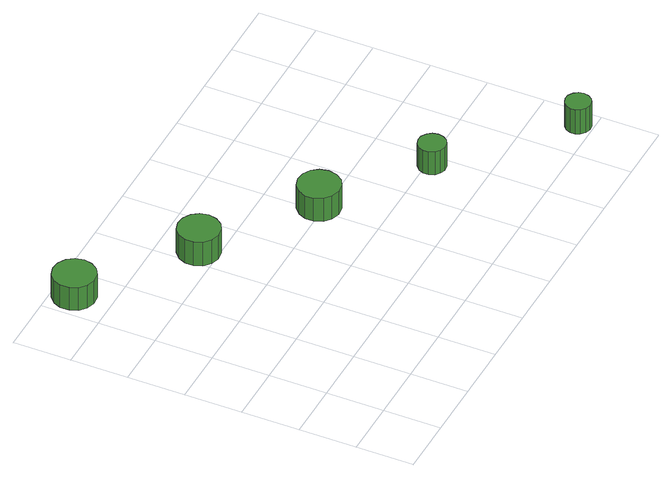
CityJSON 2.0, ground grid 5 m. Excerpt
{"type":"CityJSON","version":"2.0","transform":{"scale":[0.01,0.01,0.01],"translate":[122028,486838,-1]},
"CityObjects":{
"tree1":{"type":"SolitaryVegetationObject","attributes":{"function":"something"},"geometry":[{"type":"MultiSurface","lod":"1","boundaries":[[[0,1,2,3,4,5,6,7,8,9,10,11,12,13,14]],[[15,16,17,18,19,20,21,22,23,24,25,26,27,28,29]],[[0,29,28,1]],[[1,28,27,2]],[[2,27,26,3]],[[3,26,25,4]],[[4,25,24,5]],[[5,24,23,6]],[[6,23,22,7]],[[7,22,21,8]],[[8,21,20,9]],[[9,20,19,10]],[[10,19,18,11]],[[11,18,17,12]],[[12,17,16,13]],[[13,16,15,14]],[[14,15,29,0]]]}]},
"tree2":{"type":"SolitaryVegetationObject","attributes":{"function":"something"},"geometry":[{"type":"MultiSurface","lod":"1","boundaries":[[[30,31,32,33,34,35,36,37,38,39,40,41,42,43,44]],[[45,46,47,48,49,50,51,52,53,54,55,56,57,58,59]],[[30,59,58,31]],[[31,58,57,32]],[[32,57,56,33]],[[33,56,55,34]],[[34,55,54,35]],[[35,54,53,36]],[[36,53,52,37]],[[37,52,51,38]],[[38,51,50,39]],[[39,50,49,40]],[[40,49,48,41]],[[41,48,47,42]],[[42,47,46,43]],[[43,46,45,44]],[[44,45,59,30]]]}]},
"tree3":{"type":"SolitaryVegetationObject","attributes":{"function":"something"}},
"tree4":{"type":"SolitaryVegetationObject","attributes":{"function":"something"},"geometry":[{"type":"MultiSurface","lod":"1","boundaries":[[[60,61,62,63,64,65,66,67,68,69,70,71,72,73,74]],[[75,76,77,78,79,80,81,82,83,84,85,86,87,88,89]],[[60,89,88,61]],[[61,88,87,62]],[[62,87,86,63]],[[63,86,85,64]],[[64,85,84,65]],[[65,84,83,66]],[[66,83,82,67]],[[67,82,81,68]],[[68,81,80,69]],[[69,80,79,70]],[[70,79,78,71]],[[71,78,77,72]],[[72,77,76,73]],[[73,76,75,74]],[[74,75,89,60]]]}]},
"tree5":{"type":"SolitaryVegetationObject","attributes":{"function":"something"}},
"tree6":{"type":"SolitaryVegetationObject","attributes":{"function":"something"},"geometry":[{"type":"MultiSurface","lod":"1","boundaries":[[[90,91,92,93,94,95,96,97,98,99,100,101,102,103,104]],[[105,106,107,108,109,110,111,112,113,114,115,116,117,118,119]],[[90,119,118,91]],[[91,118,117,92]],[[92,117,116,93]],[[93,116,115,94]],[[94,115,114,95]],[[95,114,113,96]],[[96,113,112,97]],[[97,112,111,98]],[[98,111,110,99]],[[99,110,109,100]],[[100,109,108,101]],[[101,108,107,102]],[[102,107,106,103]],[[103,106,105,104]],[[104,105,119,90]]]}]},
"tree7":{"type":"SolitaryVegetationObject","attributes":{"function":"something"}},
"tree8":{"type":"SolitaryVegetationObject","attributes":{"function":"something"},"geometry":[{"type":"MultiSurface","lod":"1","boundaries":[[[120,121,122,123,124,125,126,127,128,129,130,131,132,133,134]],[[135,136,137,138,139,140,141,142,143,144,145,146,147,148,149]],[[120,149,148,121]],[[121,148,147,122]],[[122,147,146,123]],[[123,146,145,124]],[[124,145,144,125]],[[125,144,143,126]],[[126,143,142,127]],[[127,142,141,128]],[[128,141,140,129]],[[129,140,139,130]],[[130,139,138,131]],[[131,138,137,132]],[[132,137,136,133]],[[133,136,135,134]],[[134,135,149,120]]]}]}
},
"vertices":[
[405,2813,325],[389,2888,325],[344,2950,325],[278,2988,325],[202,2996,325],[129,2972,325],[72,2921,325],[41,2851,325],[41,2775,325],[72,2705,325],[129,2654,325],[202,2630,325],[278,2638,325],[344,2676,325],[389,2738,325],[389,2738,94],[344,2676,94],[278,2638,94],[202,2630,94],[129,2654,94],[72,2705,94],[41,2775,94],[41,2851,94],[72,2921,94],[129,2972,94],[202,2996,94],[278,2988,94],[344,2950,94],[389,2888,94],[405,2813,94],
[1324,2162,330],[1308,2235,330],[1264,2296,330],[1199,2333,330],[1124,2341,330],[1053,2318,330],[997,2268,330],[967,2199,330],[967,2124,330],[997,2055,330],[1053,2005,330],[1124,1982,330],[1199,1990,330],[1264,2027,330],[1308,2088,330],[1308,2088,90],[1264,2027,90],[1199,1990,90],[1124,1982,90],[1053,2005,90],[997,2055,90],[967,2124,90],[967,2199,90],[997,2268,90],[1053,2318,90],[1124,2341,90],[1199,2333,90],[1264,2296,90],[1308,2235,90],[1324,2162,90],
[2234,1544,321],[2218,1618,321],[2174,1679,321],[2108,1717,321],[2033,1725,321],[1960,1702,321],[1904,1651,321],[1873,1581,321],[1873,1506,321],[1904,1436,321],[1960,1386,321],[2033,1362,321],[2108,1370,321],[2174,1408,321],[2218,1469,321],[2218,1469,87],[2174,1408,87],[2108,1370,87],[2033,1362,87],[1960,1386,87],[1904,1436,87],[1873,1506,87],[1873,1581,87],[1904,1651,87],[1960,1702,87],[2033,1725,87],[2108,1717,87],[2174,1679,87],[2218,1618,87],[2234,1544,87],
[3017,959,317],[3007,1007,317],[2978,1047,317],[2936,1072,317],[2887,1077,317],[2840,1062,317],[2803,1029,317],[2783,984,317],[2783,935,317],[2803,890,317],[2840,857,317],[2887,842,317],[2936,847,317],[2978,871,317],[3007,911,317],[3007,911,85],[2978,871,85],[2936,847,85],[2887,842,85],[2840,857,85],[2803,890,85],[2783,935,85],[2783,984,85],[2803,1029,85],[2840,1062,85],[2887,1077,85],[2936,1072,85],[2978,1047,85],[3007,1007,85],[3017,959,85],
[3949,130,333],[3940,174,333],[3913,211,333],[3874,233,333],[3829,238,333],[3786,224,333],[3752,194,333],[3734,152,333],[3734,107,333],[3752,66,333],[3786,35,333],[3829,21,333],[3874,26,333],[3913,49,333],[3940,85,333],[3940,85,85],[3913,49,85],[3874,26,85],[3829,21,85],[3786,35,85],[3752,66,85],[3734,107,85],[3734,152,85],[3752,194,85],[3786,224,85],[3829,238,85],[3874,233,85],[3913,211,85],[3940,174,85],[3949,130,85]
]}
